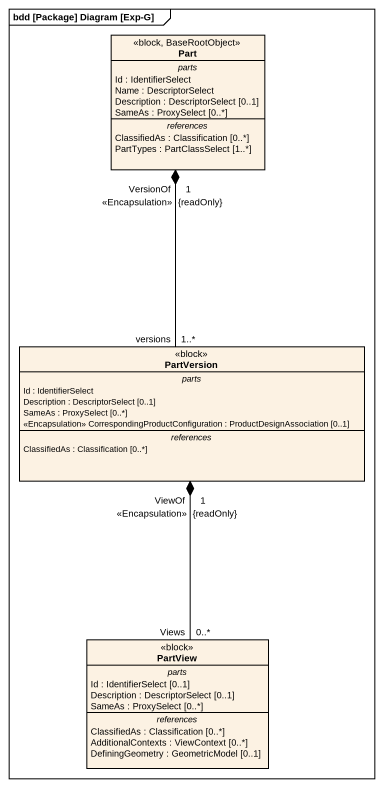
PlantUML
@startuml
mainframe bdd [Package] Diagram [Exp-G]
hide circle
hide empty members
class Part <<block, BaseRootObject>> {
  -- parts --
  Id : IdentifierSelect
  Name : DescriptorSelect
  Description : DescriptorSelect [0..1]
  SameAs : ProxySelect [0..*]
  -- references --
  ClassifiedAs : Classification [0..*]
  PartTypes : PartClassSelect [1..*]
}
class PartVersion <<block>> {
  -- parts --
  Id : IdentifierSelect
  Description : DescriptorSelect [0..1]
  SameAs : ProxySelect [0..*]
  <<Encapsulation>> CorrespondingProductConfiguration : ProductDesignAssociation [0..1]
  -- references --
  ClassifiedAs : Classification [0..*]
}
class PartView <<block>> {
  -- parts --
  Id : IdentifierSelect [0..1]
  Description : DescriptorSelect [0..1]
  SameAs : ProxySelect [0..*]
  -- references --
  ClassifiedAs : Classification [0..*]
  AdditionalContexts : ViewContext [0..*]
  DefiningGeometry : GeometricModel [0..1]
}
PartVersion "versions\n1..*" -up-* "VersionOf\n1\n{readOnly}\n<<Encapsulation>>" Part
PartVersion "ViewOf\n1\n{readOnly}\n<<Encapsulation>>" *-- "Views\n0..*" PartView
@enduml
